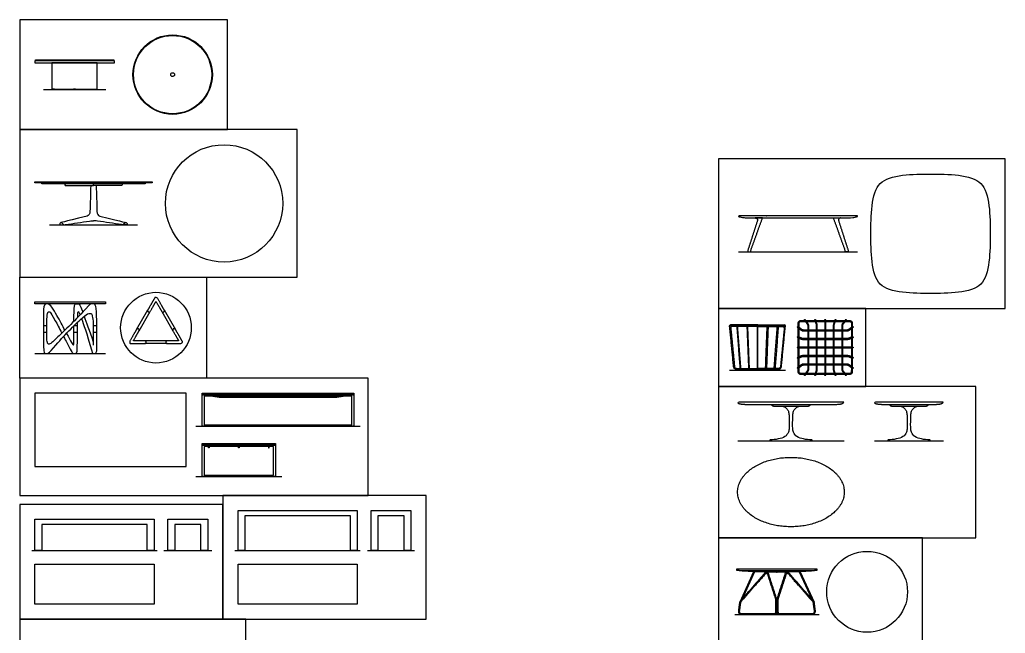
# Model space of a CAD drawing. Header units: millimetres. Extents: x 0.1 to 26.4, y -0.3 to 15.
# Drawn here: x 16.35 to 26.27, y 8.1 to 14.28 of the extents above; entities that cross this region are included whole.
import ezdxf

# ---------------------------------------------------------------- set-up
doc = ezdxf.new("R2010")
doc.units = ezdxf.units.MM
for name, color, linetype, true_color in [('2D$AG-DETAILS-DIAGRAM', 7, 'Continuous', 0xccff66), ('2D$AG-DIAGRAM', 7, 'Continuous', 0xfecc66), ('2D$AG-FURNITURE', 7, 'Continuous', 0x66ccff), ('2D$X-VPRT', 6, 'Continuous', 0xff00ff), ('AG-DETAILS', 7, 'Continuous', 0x66ffff), ('AG-DIAGRAM', 7, 'Continuous', 0xfecc66), ('AG-FURNITURE', 7, 'Continuous', 0x66ccff), ('X-VPRT', 6, 'Continuous', 0xff00ff)]:
    doc.layers.add(name, color=color, linetype=linetype, true_color=true_color)

msp = doc.modelspace()

# ---------------------------------------------------------------- linework, layer by layer
at = {"layer": '2D$AG-DETAILS-DIAGRAM'}
for points, weights, knots in [([(24.2609, 11.242), (24.2713, 11.2276), (24.2817, 11.2133), (24.2864, 11.2068), (24.2864, 11.1987), (24.2864, 11.178), (24.2864, 11.1548)], [1, 1, 1, 0.951337978897, 1, 1, 1], [-1.8144852, -1.8144852, -1.8144852, -1.5107622, -1.5107622, -1.4798324, -1.4798324, -1.3878994, -1.3878994, -1.3878994]), ([(24.2958, 11.1548), (24.2958, 11.178), (24.2958, 11.1987), (24.2958, 11.2098), (24.2893, 11.2188), (24.2809, 11.2304), (24.2726, 11.242)], [1, 1, 1, 0.951337978897, 1, 1, 1], [3.1285494, 3.1285494, 3.1285494, 3.2204823, 3.2204823, 3.2514122, 3.2514122, 3.4965778, 3.4965778, 3.4965778]), ([(24.3595, 11.242), (24.365, 11.2268), (24.3706, 11.2116), (24.3721, 11.2075), (24.3721, 11.2031), (24.3721, 11.1804), (24.3721, 11.1548)], [1, 1, 1, 0.984633625063, 1, 1, 1], [-1.7595594, -1.7595594, -1.7595594, -1.4547887, -1.4547887, -1.4383686, -1.4383686, -1.3429569, -1.3429569, -1.3429569]), ([(24.3815, 11.1548), (24.3815, 11.1804), (24.3815, 11.2031), (24.3815, 11.2091), (24.3794, 11.2149), (24.3745, 11.2284), (24.3695, 11.242)], [1, 1, 1, 0.984633625064, 1, 1, 1], [3.0428185, 3.0428185, 3.0428185, 3.1382302, 3.1382302, 3.1546503, 3.1546503, 3.4268815, 3.4268815, 3.4268815]), ([(24.5547, 11.242), (24.5497, 11.2284), (24.5448, 11.2149), (24.5427, 11.2091), (24.5427, 11.2031), (24.5427, 11.1804), (24.5427, 11.1548)], [1, 1, 1, 0.984633625063, 1, 1, 1], [-1.7270199, -1.7270199, -1.7270199, -1.4547887, -1.4547887, -1.4383686, -1.4383686, -1.3429569, -1.3429569, -1.3429569]), ([(24.5521, 11.1548), (24.5521, 11.1804), (24.5521, 11.2031), (24.5521, 11.2075), (24.5536, 11.2116), (24.5592, 11.2268), (24.5647, 11.242)], [1, 1, 1, 0.984633625063, 1, 1, 1], [3.0428185, 3.0428185, 3.0428185, 3.1382302, 3.1382302, 3.1546503, 3.1546503, 3.459421, 3.459421, 3.459421]), ([(24.6516, 11.242), (24.6433, 11.2304), (24.6349, 11.2188), (24.6284, 11.2098), (24.6284, 11.1987), (24.6284, 11.178), (24.6284, 11.1548)], [1, 1, 1, 0.951337978897, 1, 1, 1], [-1.7559279, -1.7559279, -1.7559279, -1.5107622, -1.5107622, -1.4798324, -1.4798324, -1.3878994, -1.3878994, -1.3878994]), ([(24.6378, 11.1548), (24.6378, 11.178), (24.6378, 11.1987), (24.6378, 11.2068), (24.6425, 11.2133), (24.6529, 11.2276), (24.6633, 11.242)], [1, 1, 1, 0.951337978897, 1, 1, 1], [3.1285494, 3.1285494, 3.1285494, 3.2204823, 3.2204823, 3.2514122, 3.2514122, 3.5551351, 3.5551351, 3.5551351]), ([(24.725, 11.1803), (24.7106, 11.1699), (24.6963, 11.1595), (24.6898, 11.1548), (24.6817, 11.1548), (24.594, 11.1548), (24.4621, 11.1548), (24.3302, 11.1548), (24.2425, 11.1548), (24.2344, 11.1548), (24.2279, 11.1595), (24.2136, 11.1699), (24.1992, 11.1803)], [1, 1, 1, 0.951337978897, 1, 1, 1, 1, 1, 0.951337978897, 1, 1, 1], [2.107724, 2.107724, 2.107724, 2.411447, 2.411447, 2.442377, 2.442377, 2.83143, 2.83143, 3.220482, 3.220482, 3.251412, 3.251412, 3.555135, 3.555135, 3.555135]), ([(24.1992, 11.1686), (24.2108, 11.1603), (24.2224, 11.1519), (24.2314, 11.1454), (24.2425, 11.1454), (24.3302, 11.1454), (24.4621, 11.1454), (24.594, 11.1454), (24.6817, 11.1454), (24.6928, 11.1454), (24.7018, 11.1519), (24.7134, 11.1603), (24.725, 11.1686)], [1, 1, 1, 0.951337978897, 1, 1, 1, 1, 1, 0.951337978897, 1, 1, 1], [-1.755928, -1.755928, -1.755928, -1.510762, -1.510762, -1.479832, -1.479832, -1.09078, -1.09078, -0.701727, -0.701727, -0.670797, -0.670797, -0.425632, -0.425632, -0.425632]), ([(24.725, 11.0817), (24.7098, 11.0762), (24.6946, 11.0706), (24.6905, 11.0691), (24.6861, 11.0691), (24.5963, 11.0691), (24.4621, 11.0691), (24.3279, 11.0691), (24.2381, 11.0691), (24.2337, 11.0691), (24.2296, 11.0706), (24.2144, 11.0762), (24.1992, 11.0817)], [1, 1, 1, 0.984633625063, 1, 1, 1, 1, 1, 0.984633625063, 1, 1, 1], [2.062861, 2.062861, 2.062861, 2.367631, 2.367631, 2.384052, 2.384052, 2.761141, 2.761141, 3.13823, 3.13823, 3.15465, 3.15465, 3.459421, 3.459421, 3.459421]), ([(24.1992, 11.0717), (24.2128, 11.0667), (24.2263, 11.0618), (24.232, 11.0597), (24.2381, 11.0597), (24.3279, 11.0597), (24.4621, 11.0597), (24.5963, 11.0597), (24.6861, 11.0597), (24.6921, 11.0597), (24.6979, 11.0618), (24.7114, 11.0667), (24.725, 11.0717)], [1, 1, 1, 0.984633625063, 1, 1, 1, 1, 1, 0.984633625063, 1, 1, 1], [-1.72702, -1.72702, -1.72702, -1.454789, -1.454789, -1.438369, -1.438369, -1.061279, -1.061279, -0.68419, -0.68419, -0.66777, -0.66777, -0.395539, -0.395539, -0.395539]), ([(24.725, 10.8865), (24.7114, 10.8915), (24.6979, 10.8964), (24.6921, 10.8985), (24.6861, 10.8985), (24.5963, 10.8985), (24.4621, 10.8985), (24.3279, 10.8985), (24.2381, 10.8985), (24.232, 10.8985), (24.2263, 10.8964), (24.2128, 10.8915), (24.1992, 10.8865)], [1, 1, 1, 0.984633625064, 1, 1, 1, 1, 1, 0.984633625064, 1, 1, 1], [2.0954, 2.0954, 2.0954, 2.367631, 2.367631, 2.384052, 2.384052, 2.761141, 2.761141, 3.13823, 3.13823, 3.15465, 3.15465, 3.426881, 3.426881, 3.426881]), ([(24.1992, 10.8765), (24.2144, 10.882), (24.2296, 10.8876), (24.2337, 10.8891), (24.2381, 10.8891), (24.3279, 10.8891), (24.4621, 10.8891), (24.5963, 10.8891), (24.6861, 10.8891), (24.6905, 10.8891), (24.6946, 10.8876), (24.7098, 10.882), (24.725, 10.8765)], [1, 1, 1, 0.984633625063, 1, 1, 1, 1, 1, 0.984633625063, 1, 1, 1], [-1.759559, -1.759559, -1.759559, -1.454789, -1.454789, -1.438369, -1.438369, -1.061279, -1.061279, -0.68419, -0.68419, -0.66777, -0.66777, -0.362999, -0.362999, -0.362999]), ([(24.725, 10.7896), (24.7134, 10.7979), (24.7018, 10.8063), (24.6928, 10.8128), (24.6817, 10.8128), (24.594, 10.8128), (24.4621, 10.8128), (24.3302, 10.8128), (24.2425, 10.8128), (24.2314, 10.8128), (24.2224, 10.8063), (24.2108, 10.7979), (24.1992, 10.7896)], [1, 1, 1, 0.951337978897, 1, 1, 1, 1, 1, 0.951337978897, 1, 1, 1], [2.166282, 2.166282, 2.166282, 2.411447, 2.411447, 2.442377, 2.442377, 2.83143, 2.83143, 3.220482, 3.220482, 3.251412, 3.251412, 3.496578, 3.496578, 3.496578]), ([(24.1992, 10.7779), (24.2136, 10.7883), (24.2279, 10.7987), (24.2344, 10.8034), (24.2425, 10.8034), (24.3302, 10.8034), (24.4621, 10.8034), (24.594, 10.8034), (24.6817, 10.8034), (24.6898, 10.8034), (24.6963, 10.7987), (24.7106, 10.7883), (24.725, 10.7779)], [1, 1, 1, 0.951337978897, 1, 1, 1, 1, 1, 0.951337978897, 1, 1, 1], [-1.814485, -1.814485, -1.814485, -1.510762, -1.510762, -1.479832, -1.479832, -1.09078, -1.09078, -0.701727, -0.701727, -0.670797, -0.670797, -0.367074, -0.367074, -0.367074]), ([(24.2864, 10.8034), (24.2864, 10.7802), (24.2864, 10.7595), (24.2864, 10.7514), (24.2817, 10.7449), (24.2713, 10.7306), (24.2609, 10.7162)], [1, 1, 1, 0.951337978897, 1, 1, 1], [-0.7936602, -0.7936602, -0.7936602, -0.7017273, -0.7017273, -0.6707974, -0.6707974, -0.3670745, -0.3670745, -0.3670745]), ([(24.2726, 10.7162), (24.2809, 10.7278), (24.2893, 10.7394), (24.2958, 10.7484), (24.2958, 10.7595), (24.2958, 10.7802), (24.2958, 10.8034)], [1, 1, 1, 0.951337978897, 1, 1, 1], [2.1662817, 2.1662817, 2.1662817, 2.4114474, 2.4114474, 2.4423772, 2.4423772, 2.5343102, 2.5343102, 2.5343102]), ([(24.3721, 10.8034), (24.3721, 10.7778), (24.3721, 10.7551), (24.3721, 10.7507), (24.3706, 10.7466), (24.365, 10.7314), (24.3595, 10.7162)], [1, 1, 1, 0.984633625063, 1, 1, 1], [-0.7796016, -0.7796016, -0.7796016, -0.6841899, -0.6841899, -0.6677699, -0.6677699, -0.3629991, -0.3629991, -0.3629991]), ([(24.3695, 10.7162), (24.3745, 10.7298), (24.3794, 10.7433), (24.3815, 10.749), (24.3815, 10.7551), (24.3815, 10.7778), (24.3815, 10.8034)], [1, 1, 1, 0.984633625064, 1, 1, 1], [2.0954002, 2.0954002, 2.0954002, 2.3676314, 2.3676314, 2.3840515, 2.3840515, 2.4794632, 2.4794632, 2.4794632]), ([(24.5427, 10.8034), (24.5427, 10.7778), (24.5427, 10.7551), (24.5427, 10.749), (24.5448, 10.7433), (24.5497, 10.7298), (24.5547, 10.7162)], [1, 1, 1, 0.984633625063, 1, 1, 1], [-0.7796016, -0.7796016, -0.7796016, -0.6841899, -0.6841899, -0.6677699, -0.6677699, -0.3955387, -0.3955387, -0.3955387]), ([(24.5647, 10.7162), (24.5592, 10.7314), (24.5536, 10.7466), (24.5521, 10.7507), (24.5521, 10.7551), (24.5521, 10.7778), (24.5521, 10.8034)], [1, 1, 1, 0.984633625063, 1, 1, 1], [2.0628607, 2.0628607, 2.0628607, 2.3676314, 2.3676314, 2.3840515, 2.3840515, 2.4794632, 2.4794632, 2.4794632]), ([(24.6284, 10.8034), (24.6284, 10.7802), (24.6284, 10.7595), (24.6284, 10.7484), (24.6349, 10.7394), (24.6433, 10.7278), (24.6516, 10.7162)], [1, 1, 1, 0.951337978897, 1, 1, 1], [-0.7936602, -0.7936602, -0.7936602, -0.7017273, -0.7017273, -0.6707974, -0.6707974, -0.4256318, -0.4256318, -0.4256318]), ([(24.6633, 10.7162), (24.6529, 10.7306), (24.6425, 10.7449), (24.6378, 10.7514), (24.6378, 10.7595), (24.6378, 10.7802), (24.6378, 10.8034)], [1, 1, 1, 0.951337978897, 1, 1, 1], [2.1077244, 2.1077244, 2.1077244, 2.4114474, 2.4114474, 2.4423772, 2.4423772, 2.5343102, 2.5343102, 2.5343102])]:
    msp.add_rational_spline(points, weights, degree=2, knots=knots, dxfattribs=at)
for points in [[(24.4574, 11.242), (24.4574, 11.2011), (24.4574, 11.1548)], [(24.4668, 11.1548), (24.4668, 11.2011), (24.4668, 11.242)], [(24.2864, 11.1454), (24.2864, 11.11), (24.2864, 11.0691)], [(24.2958, 11.0691), (24.2958, 11.11), (24.2958, 11.1454)], [(24.3721, 11.1454), (24.3721, 11.1099), (24.3721, 11.0691)], [(24.3815, 11.0691), (24.3815, 11.1099), (24.3815, 11.1454)], [(24.4574, 11.1454), (24.4574, 11.1089), (24.4574, 11.0691)], [(24.4668, 11.0691), (24.4668, 11.1089), (24.4668, 11.1454)], [(24.5427, 11.1454), (24.5427, 11.1099), (24.5427, 11.0691)], [(24.5521, 11.0691), (24.5521, 11.1099), (24.5521, 11.1454)], [(24.6284, 11.1454), (24.6284, 11.11), (24.6284, 11.0691)], [(24.6378, 11.0691), (24.6378, 11.11), (24.6378, 11.1454)], [(24.2864, 11.0597), (24.2864, 11.0238), (24.2864, 10.9838)], [(24.2958, 10.9838), (24.2958, 11.0238), (24.2958, 11.0597)], [(24.3721, 11.0597), (24.3721, 11.0237), (24.3721, 10.9838)], [(24.3815, 10.9838), (24.3815, 11.0237), (24.3815, 11.0597)], [(24.4574, 11.0597), (24.4574, 11.0231), (24.4574, 10.9838)], [(24.4668, 10.9838), (24.4668, 11.0231), (24.4668, 11.0597)], [(24.5427, 11.0597), (24.5427, 11.0237), (24.5427, 10.9838)], [(24.5521, 10.9838), (24.5521, 11.0237), (24.5521, 11.0597)], [(24.6284, 11.0597), (24.6284, 11.0238), (24.6284, 10.9838)], [(24.6378, 10.9838), (24.6378, 11.0238), (24.6378, 11.0597)], [(24.2864, 10.9744), (24.2864, 10.9344), (24.2864, 10.8985)], [(24.2958, 10.8985), (24.2958, 10.9344), (24.2958, 10.9744)], [(24.3721, 10.9744), (24.3721, 10.9345), (24.3721, 10.8985)], [(24.3815, 10.8985), (24.3815, 10.9345), (24.3815, 10.9744)], [(24.4574, 10.9744), (24.4574, 10.9351), (24.4574, 10.8985)], [(24.4668, 10.8985), (24.4668, 10.9351), (24.4668, 10.9744)], [(24.5427, 10.9744), (24.5427, 10.9345), (24.5427, 10.8985)], [(24.5521, 10.8985), (24.5521, 10.9345), (24.5521, 10.9744)], [(24.6284, 10.9744), (24.6284, 10.9344), (24.6284, 10.8985)], [(24.6378, 10.8985), (24.6378, 10.9344), (24.6378, 10.9744)], [(24.2864, 10.8891), (24.2864, 10.8482), (24.2864, 10.8128)], [(24.2958, 10.8128), (24.2958, 10.8482), (24.2958, 10.8891)], [(24.3721, 10.8891), (24.3721, 10.8483), (24.3721, 10.8128)], [(24.3815, 10.8128), (24.3815, 10.8483), (24.3815, 10.8891)], [(24.4574, 10.8891), (24.4574, 10.8493), (24.4574, 10.8128)], [(24.4668, 10.8128), (24.4668, 10.8493), (24.4668, 10.8891)], [(24.5427, 10.8891), (24.5427, 10.8483), (24.5427, 10.8128)], [(24.5521, 10.8128), (24.5521, 10.8483), (24.5521, 10.8891)], [(24.6284, 10.8891), (24.6284, 10.8482), (24.6284, 10.8128)], [(24.6378, 10.8128), (24.6378, 10.8482), (24.6378, 10.8891)], [(24.4574, 10.8034), (24.4574, 10.7571), (24.4574, 10.7162)], [(24.4668, 10.7162), (24.4668, 10.7571), (24.4668, 10.8034)]]:
    msp.add_open_spline(points, degree=2, dxfattribs=at)
for points, knots in [([(24.725, 10.9838), (24.6138, 10.9838), (24.4621, 10.9838), (24.3104, 10.9838), (24.1992, 10.9838)], [4.012336, 4.012336, 4.012336, 4.718889, 4.718889, 5.425442, 5.425442, 5.425442]), ([(24.1992, 10.9744), (24.3104, 10.9744), (24.4621, 10.9744), (24.6138, 10.9744), (24.725, 10.9744)], [-3.84062, -3.84062, -3.84062, -3.134067, -3.134067, -2.427514, -2.427514, -2.427514])]:
    msp.add_open_spline(points, degree=2, knots=knots, dxfattribs=at)
at = {"layer": '2D$AG-DIAGRAM'}
for points in [[(16.5936, 13.5751), (17.2209, 13.5751)], [(16.6551, 12.2138), (17.5394, 12.2138)], [(23.5877, 11.9419), (24.7879, 11.9419)], [(23.4984, 10.7505), (24.0622, 10.7505)], [(18.1281, 10.1878), (19.7802, 10.1878)], [(18.1281, 9.6822), (18.9928, 9.6822)], [(16.4765, 8.9379), (17.7381, 8.9379)], [(17.8051, 8.9379), (18.2888, 8.9379)], [(18.521, 8.9379), (19.7827, 8.9379)], [(19.8548, 8.9379), (20.3282, 8.9379)], [(23.5506, 8.2927), (24.4003, 8.2927)]]:
    msp.add_lwpolyline(points, dxfattribs=at)
at = {"layer": '2D$AG-FURNITURE'}
for points in [[(16.9073, 13.844), (17.3073, 13.844), (17.3073, 13.8628), (16.9073, 13.8628), (16.5072, 13.8628), (16.5072, 13.844)], [(16.9073, 13.8628), (16.5123, 13.8628), (16.5123, 13.8723), (16.9073, 13.8723), (17.3022, 13.8723), (17.3022, 13.8628)], [(16.9073, 13.844), (16.6787, 13.844), (16.6787, 13.5783), (16.9073, 13.5783), (17.1359, 13.5783), (17.1359, 13.844)], [(16.6845, 13.5783), (16.6845, 13.5751), (16.7036, 13.5751), (16.7036, 13.5783)], [(16.8977, 13.5783), (16.8977, 13.5751), (16.9168, 13.5751), (16.9168, 13.5783)], [(17.13, 13.5783), (17.13, 13.5751), (17.111, 13.5751), (17.111, 13.5783)], [(16.5072, 12.6438), (17.6872, 12.6438), (17.6872, 12.6343), (16.5072, 12.6343)], [(16.5783, 12.6343), (17.6162, 12.6343), (17.6162, 12.6248), (16.5783, 12.6248)], [(16.5072, 9.7814), (18.0312, 9.7814), (18.0312, 10.518), (16.5072, 10.518)], [(18.1921, 10.518), (19.7161, 10.518), (19.7161, 10.5022), (18.1921, 10.5022)], [(18.1921, 10.5022), (19.7161, 10.5022), (19.7161, 10.1878), (18.1921, 10.1878)], [(18.2112, 10.2005), (19.6971, 10.2005), (19.6971, 10.4895), (18.2112, 10.4895)], [(18.1921, 10.0124), (18.9287, 10.0124), (18.9287, 9.9965), (18.1921, 9.9965)], [(18.1921, 9.9965), (18.9287, 9.9965), (18.9287, 9.6822), (18.1921, 9.6822)], [(18.2112, 9.6949), (18.9097, 9.6949), (18.9097, 9.9838), (18.2112, 9.9838)], [(19.6829, 8.938), (19.6829, 9.284), (18.6217, 9.284), (18.6217, 8.9379), (18.5527, 8.9379), (18.5527, 9.3379), (19.7519, 9.338), (19.7519, 8.938)], [(20.2225, 8.938), (20.2225, 9.284), (19.9605, 9.284), (19.9605, 8.938), (19.8915, 8.938), (19.8915, 9.338), (20.2915, 9.338), (20.2915, 8.938)], [(17.6384, 8.938), (17.6384, 9.199), (16.5772, 9.1989), (16.5772, 8.9379), (16.5082, 8.9379), (16.5082, 9.2529), (17.7074, 9.2529), (17.7074, 8.938)], [(18.178, 8.938), (18.178, 9.199), (17.9159, 9.199), (17.9159, 8.938), (17.8469, 8.938), (17.8469, 9.2529), (18.247, 9.2529), (18.247, 8.938)], [(16.5072, 8.7984), (17.7074, 8.7984), (17.7074, 8.3983), (16.5072, 8.3983)], [(18.5518, 8.7984), (19.7519, 8.7984), (19.7519, 8.3983), (18.5518, 8.3983)]]:
    msp.add_lwpolyline(points, close=True, dxfattribs=at)
for points in [[(17.0972, 12.6083), (17.0972, 12.6248)], [(23.57, 11.2059), (23.5081, 11.2059)], [(23.6728, 11.2059), (23.5795, 11.2059)], [(23.7755, 11.2059), (23.6823, 11.2059)], [(23.7851, 11.2059), (23.8783, 11.2059)], [(23.8878, 11.2059), (23.9811, 11.2059)], [(23.9906, 11.2059), (24.0525, 11.2059)], [(19.6329, 10.4895), (19.547, 10.4768), (18.9541, 10.4768), (18.3613, 10.4768), (18.2753, 10.4895)], [(23.7407, 8.7237), (23.6011, 8.4186)], [(23.751, 8.7234), (23.6249, 8.4479)], [(24.1999, 8.7234), (24.326, 8.4479)], [(24.2102, 8.7237), (24.3498, 8.4186)]]:
    msp.add_lwpolyline(points, dxfattribs=at)
for centre, radius in [((17.8939, 13.7237), 0.4001), ((17.8939, 13.7237), 0.3937), ((17.8939, 13.7237), 0.0191), ((18.4116, 12.4288), 0.59), ((24.2564, 11.2563), 0.00478), ((24.3593, 11.2563), 0.00478), ((24.4621, 11.2563), 0.00478), ((24.5649, 11.2563), 0.00478), ((24.6678, 11.2563), 0.00478), ((24.1849, 11.1848), 0.00478), ((24.7393, 11.1848), 0.00478), ((24.1849, 11.0819), 0.00478), ((24.7393, 11.0819), 0.00478), ((24.1849, 10.9791), 0.00478), ((24.7393, 10.9791), 0.00478), ((24.1849, 10.8763), 0.00478), ((24.7393, 10.8763), 0.00478), ((24.1849, 10.7734), 0.00478), ((24.7393, 10.7734), 0.00478), ((24.2564, 10.7019), 0.00478), ((24.3593, 10.7019), 0.00478), ((24.4621, 10.7019), 0.00478), ((24.5649, 10.7019), 0.00478), ((24.6678, 10.7019), 0.00478), ((24.8834, 8.5213), 0.4064)]:
    msp.add_circle(centre, radius, dxfattribs=at)
for points, degree, knots in [([(26.0281, 12.6293), (25.9344, 12.7229), (25.692, 12.7229), (25.5216, 12.7229), (25.3512, 12.7229), (25.1088, 12.7229), (25.0151, 12.6293), (24.9215, 12.5357), (24.9215, 12.2932), (24.9215, 12.1229), (24.9215, 11.9525), (24.9215, 11.71), (25.0151, 11.6164), (25.1088, 11.5228), (25.3512, 11.5228), (25.5216, 11.5228), (25.692, 11.5228), (25.9344, 11.5228), (26.0281, 11.6164), (26.1217, 11.71), (26.1217, 11.9525), (26.1217, 12.1229), (26.1217, 12.2932), (26.1217, 12.5357), (26.0281, 12.6293)], 3, [-5.442273, -5.442273, -5.442273, -5.442273, -3.628182, -3.628182, -3.628182, -1.814091, -1.814091, -1.814091, 0, 0, 0, 1.814091, 1.814091, 1.814091, 3.628182, 3.628182, 3.628182, 5.442273, 5.442273, 5.442273, 7.256364, 7.256364, 7.256364, 9.070455, 9.070455, 9.070455, 9.070455]), ([(17.0697, 12.6083), (17.0672, 12.5209), (17.0646, 12.4334), (17.062, 12.346), (17.0608, 12.3204), (17.0514, 12.3054), (17.0336, 12.301), (16.7745, 12.2371), (16.7646, 12.2346), (16.7582, 12.2277), (16.7603, 12.2138), (16.7718, 12.2138), (16.7844, 12.2138), (16.8034, 12.2138), (16.8079, 12.2138), (16.8119, 12.2141), (16.8152, 12.2146), (16.8955, 12.2266), (16.9759, 12.2386), (17.0562, 12.2505), (17.0746, 12.2533), (17.0882, 12.2546), (17.0972, 12.2546)], 3, [0, 0, 0, 0, 0.860954, 0.860954, 0.860954, 1.077056, 1.077056, 1.077056, 1.319424, 1.571685, 1.823946, 2.076208, 2.303165, 2.303165, 2.303165, 2.341941, 2.341941, 2.341941, 3.141564, 3.141564, 3.141564, 3.226563, 3.226563, 3.226563, 3.226563]), ([(16.8068, 12.6248), (16.8093, 12.6083), (16.8189, 12.6083), (16.9581, 12.6083), (17.0972, 12.6083)], 2, [0, 0, 0, 0.0863275, 0.0863275, 0.9994419, 0.9994419, 0.9994419]), ([(17.3877, 12.6248), (17.3852, 12.6083), (17.3755, 12.6083), (17.2364, 12.6083), (17.0972, 12.6083)], 2, [0, 0, 0, 0.0863275, 0.0863275, 0.9994419, 0.9994419, 0.9994419]), ([(17.1247, 12.6083), (17.1273, 12.5209), (17.1298, 12.4334), (17.1324, 12.346), (17.1336, 12.3204), (17.1431, 12.3054), (17.1608, 12.301), (17.4199, 12.2371), (17.4298, 12.2346), (17.4362, 12.2277), (17.4341, 12.2138), (17.4227, 12.2138), (17.41, 12.2138), (17.391, 12.2138), (17.3865, 12.2138), (17.3826, 12.2141), (17.3793, 12.2146), (17.2989, 12.2266), (17.2186, 12.2386), (17.1382, 12.2505), (17.1198, 12.2533), (17.1062, 12.2546), (17.0972, 12.2546)], 3, [0, 0, 0, 0, 0.860954, 0.860954, 0.860954, 1.077056, 1.077056, 1.077056, 1.319424, 1.571685, 1.823946, 2.076208, 2.303165, 2.303165, 2.303165, 2.341941, 2.341941, 2.341941, 3.141564, 3.141564, 3.141564, 3.226563, 3.226563, 3.226563, 3.226563]), ([(18.2556, 9.9838), (18.2556, 9.9774), (18.2556, 9.9711), (18.2588, 9.9711), (18.262, 9.9711), (18.262, 9.9774), (18.262, 9.9838), (18.2588, 9.9838), (18.2556, 9.9838)], 2, [0, 0, 0, 0.0416667, 0.0416667, 0.0520833, 0.0520833, 0.09375, 0.09375, 0.1041667, 0.1041667, 0.1041667]), ([(18.5573, 9.9838), (18.5573, 9.9774), (18.5573, 9.9711), (18.5604, 9.9711), (18.5636, 9.9711), (18.5636, 9.9774), (18.5636, 9.9838), (18.5604, 9.9838), (18.5573, 9.9838)], 2, [0, 0, 0, 0.0416667, 0.0416667, 0.0520833, 0.0520833, 0.09375, 0.09375, 0.1041667, 0.1041667, 0.1041667]), ([(18.8652, 9.9838), (18.8652, 9.9774), (18.8652, 9.9711), (18.8621, 9.9711), (18.8589, 9.9711), (18.8589, 9.9774), (18.8589, 9.9838), (18.8621, 9.9838), (18.8652, 9.9838)], 2, [0, 0, 0, 0.0416667, 0.0416667, 0.0520833, 0.0520833, 0.09375, 0.09375, 0.1041667, 0.1041667, 0.1041667]), ([(24.3766, 8.7373), (24.2752, 8.7201), (23.9765, 8.7201), (23.976, 8.7201), (23.9755, 8.7201), (23.9749, 8.7201), (23.9744, 8.7201), (23.6757, 8.7201), (23.5743, 8.7373)], 2, [-0.754497, -0.754497, -0.754497, 0, 0, 0.001346, 0.001346, 0.002691, 0.002691, 0.757188, 0.757188, 0.757188]), ([(23.9697, 8.3022), (23.9755, 8.3122), (23.9755, 8.3326), (23.9755, 8.3824), (23.9755, 8.4322), (23.9755, 8.4438), (23.9726, 8.4527), (23.9289, 8.5866), (23.8852, 8.7205)], 2, [0.084108, 0.084108, 0.084108, 0.172063, 0.172063, 0.499036, 0.499036, 0.567623, 0.567623, 1.491872, 1.491872, 1.491872]), ([(23.9812, 8.3022), (23.9755, 8.3122), (23.9755, 8.3326), (23.9755, 8.3824), (23.9755, 8.4322), (23.9755, 8.4438), (23.9783, 8.4527), (24.022, 8.5866), (24.0657, 8.7205)], 2, [0.084108, 0.084108, 0.084108, 0.172063, 0.172063, 0.499036, 0.499036, 0.567623, 0.567623, 1.491872, 1.491872, 1.491872])]:
    msp.add_open_spline(points, degree=degree, knots=knots, dxfattribs=at)
for points, weights, degree, knots in [([(24.7847, 12.3038), (24.7879, 12.3038), (24.7879, 12.3007), (24.7879, 12.2983), (24.7857, 12.2976), (24.7778, 12.2948), (24.7703, 12.2921), (24.7496, 12.2848), (24.7276, 12.2848), (24.4577, 12.2848), (24.1878, 12.2848), (23.9179, 12.2848), (23.6481, 12.2848), (23.6261, 12.2848), (23.6053, 12.2921), (23.5978, 12.2948), (23.5899, 12.2976), (23.5877, 12.2983), (23.5877, 12.3007), (23.5877, 12.3038), (23.5909, 12.3038), (23.8894, 12.3038), (24.1878, 12.3038), (24.4863, 12.3038), (24.7847, 12.3038)], [1, 0.707106781187, 1, 0.808228529229, 1, 1, 1, 0.985592539554, 1, 1, 1, 1, 1, 0.985592539554, 1, 1, 1, 0.808228529229, 1, 0.707106781187, 1, 1, 1, 1, 1], 2, [-2.117785, -2.117785, -2.117785, -2.101423, -2.101423, -2.088305, -2.088305, -1.6681, -1.6681, -1.524578, -1.524578, -1.044152, -1.044152, -0.563726, -0.563726, -0.420205, -0.420205, 0, 0, 0.013118, 0.013118, 0.02948, 0.02948, 1.987814, 1.987814, 3.946147, 3.946147, 3.946147]), ([(23.8313, 12.2848), (23.7916, 12.1745), (23.752, 12.0642), (23.7123, 11.9538), (23.7122, 11.9535), (23.7121, 11.9531), (23.7121, 11.9527), (23.7121, 11.9502), (23.7121, 11.9477), (23.7121, 11.9452), (23.7121, 11.9433), (23.7107, 11.9419), (23.7087, 11.9419), (23.701, 11.9419), (23.6932, 11.9419), (23.6855, 11.9419), (23.6835, 11.9419), (23.6821, 11.9433), (23.6821, 11.9452), (23.6821, 11.9478), (23.6821, 11.9503), (23.6821, 11.9528), (23.6821, 11.9531), (23.6822, 11.9535), (23.6823, 11.9538), (23.7143, 12.0531), (23.7463, 12.1524), (23.7783, 12.2517), (23.7845, 12.2711), (23.7742, 12.2793), (23.7614, 12.2804), (23.7595, 12.2805), (23.7583, 12.2819), (23.7583, 12.2837), (23.7583, 12.2841), (23.7583, 12.2844), (23.7583, 12.2848), (23.7826, 12.2848), (23.807, 12.2848), (23.8313, 12.2848)], [1, 1, 1, 1, 0.990096161438, 0.990096161438, 1, 1, 1, 1, 0.804737854123, 0.804737854123, 1, 1, 1, 1, 0.804737854126, 0.804737854126, 1, 1, 1, 1, 0.991914642321, 0.991914642321, 1, 1, 1, 1, 1, 1, 1, 0.824295930591, 0.824295930591, 1, 1, 1, 1, 1, 1, 1], 3, [0, 0, 0, 0, 1.153811, 1.153811, 1.153811, 1.157621, 1.157621, 1.157621, 1.18209, 1.18209, 1.18209, 1.19943, 1.19943, 1.19943, 1.27577, 1.27577, 1.27577, 1.293109, 1.293109, 1.293109, 1.317767, 1.317767, 1.317767, 1.321209, 1.321209, 1.321209, 2.348212, 2.348212, 2.348212, 2.485787, 2.485787, 2.485787, 2.50219, 2.50219, 2.50219, 2.507527, 2.507527, 2.507527, 2.74702, 2.74702, 2.74702, 2.74702]), ([(24.5443, 12.2848), (24.584, 12.1745), (24.6237, 12.0642), (24.6633, 11.9538), (24.6635, 11.9535), (24.6635, 11.9531), (24.6635, 11.9527), (24.6635, 11.9502), (24.6635, 11.9477), (24.6635, 11.9452), (24.6635, 11.9433), (24.6649, 11.9419), (24.6669, 11.9419), (24.6746, 11.9419), (24.6824, 11.9419), (24.6902, 11.9419), (24.6921, 11.9419), (24.6935, 11.9433), (24.6935, 11.9452), (24.6935, 11.9478), (24.6935, 11.9503), (24.6935, 11.9528), (24.6935, 11.9531), (24.6935, 11.9535), (24.6934, 11.9538), (24.6613, 12.0531), (24.6293, 12.1524), (24.5973, 12.2517), (24.5911, 12.2711), (24.6015, 12.2793), (24.6142, 12.2804), (24.6161, 12.2805), (24.6173, 12.2819), (24.6173, 12.2837), (24.6173, 12.2841), (24.6173, 12.2844), (24.6173, 12.2848), (24.593, 12.2848), (24.5687, 12.2848), (24.5443, 12.2848)], [1, 1, 1, 1, 0.990096161438, 0.990096161438, 1, 1, 1, 1, 0.804737854123, 0.804737854123, 1, 1, 1, 1, 0.804737854126, 0.804737854126, 1, 1, 1, 1, 0.991914642321, 0.991914642321, 1, 1, 1, 1, 1, 1, 1, 0.824295930591, 0.824295930591, 1, 1, 1, 1, 1, 1, 1], 3, [0, 0, 0, 0, 1.153811, 1.153811, 1.153811, 1.157621, 1.157621, 1.157621, 1.18209, 1.18209, 1.18209, 1.19943, 1.19943, 1.19943, 1.27577, 1.27577, 1.27577, 1.293109, 1.293109, 1.293109, 1.317767, 1.317767, 1.317767, 1.321209, 1.321209, 1.321209, 2.348212, 2.348212, 2.348212, 2.485787, 2.485787, 2.485787, 2.50219, 2.50219, 2.50219, 2.507527, 2.507527, 2.507527, 2.74702, 2.74702, 2.74702, 2.74702]), ([(23.6042, 10.7594), (23.5864, 10.7594), (23.5685, 10.7594), (23.5423, 10.7594), (23.5397, 10.7856), (23.519, 10.9966), (23.4984, 11.2077), (23.5032, 11.2077), (23.5079, 11.2077), (23.5286, 10.9971), (23.5492, 10.7865), (23.5509, 10.769), (23.5685, 10.769), (23.586, 10.769), (23.6035, 10.769)], [1, 1, 1, 0.742999049569, 1, 1, 1, 1, 1, 1, 1, 0.742999049569, 1, 1, 1], 2, [2.982972, 2.982972, 2.982972, 3.134986, 3.134986, 3.27518, 3.27518, 4.210627, 4.210627, 4.242027, 4.242027, 5.295058, 5.295058, 5.453222, 5.453222, 5.621209, 5.621209, 5.621209]), ([(23.6141, 10.7556), (23.6144, 10.7509), (23.6097, 10.7505), (23.6049, 10.7501), (23.6046, 10.7549), (23.5875, 10.9775), (23.5698, 11.2077), (23.5746, 11.2077), (23.5794, 11.2077), (23.5967, 10.9817), (23.6141, 10.7556)], [1, 0.707106781187, 1, 0.707106781187, 1, 1, 1, 1, 1, 1, 1], 2, [7.576286, 7.576286, 7.576286, 7.600829, 7.600829, 7.625373, 7.625373, 9.090027, 9.090027, 9.121369, 9.121369, 10.583602, 10.583602, 10.583602]), ([(23.6998, 10.7554), (23.7, 10.7507), (23.6952, 10.7505), (23.6905, 10.7503), (23.6903, 10.7551), (23.6816, 10.9795), (23.6727, 11.2077), (23.6775, 11.2077), (23.6822, 11.2077), (23.691, 10.9816), (23.6998, 10.7554)], [1, 0.707106781187, 1, 0.707106781187, 1, 1, 1, 1, 1, 1, 1], 2, [4.549087, 4.549087, 4.549087, 4.573631, 4.573631, 4.598175, 4.598175, 6.07219, 6.07219, 6.103464, 6.103464, 7.576286, 7.576286, 7.576286]), ([(23.7851, 10.7553), (23.7851, 10.7505), (23.7803, 10.7505), (23.7755, 10.7505), (23.7755, 10.7553), (23.7755, 10.9815), (23.7755, 11.2077), (23.7803, 11.2077), (23.7851, 11.2077), (23.7851, 10.9815), (23.7851, 10.7553)], [1, 0.707106781187, 1, 0.707106781187, 1, 1, 1, 1, 1, 1, 1], 2, [1.5, 1.5, 1.5, 1.524544, 1.524544, 1.549087, 1.549087, 3.033462, 3.033462, 3.064712, 3.064712, 4.549087, 4.549087, 4.549087]), ([(23.8608, 10.7554), (23.8606, 10.7507), (23.8654, 10.7505), (23.8702, 10.7503), (23.8703, 10.7551), (23.8791, 10.9795), (23.8879, 11.2077), (23.8831, 11.2077), (23.8784, 11.2077), (23.8696, 10.9816), (23.8608, 10.7554)], [1, 0.707106781187, 1, 0.707106781187, 1, 1, 1, 1, 1, 1, 1], 2, [4.549087, 4.549087, 4.549087, 4.573631, 4.573631, 4.598175, 4.598175, 6.07219, 6.07219, 6.103464, 6.103464, 7.576286, 7.576286, 7.576286]), ([(23.9466, 10.7556), (23.9462, 10.7509), (23.9509, 10.7505), (23.9557, 10.7501), (23.9561, 10.7549), (23.9731, 10.9775), (23.9908, 11.2077), (23.986, 11.2077), (23.9812, 11.2077), (23.9639, 10.9817), (23.9466, 10.7556)], [1, 0.707106781187, 1, 0.707106781187, 1, 1, 1, 1, 1, 1, 1], 2, [7.576286, 7.576286, 7.576286, 7.600829, 7.600829, 7.625373, 7.625373, 9.090027, 9.090027, 9.121369, 9.121369, 10.583602, 10.583602, 10.583602]), ([(23.9564, 10.7594), (23.9742, 10.7594), (23.9921, 10.7594), (24.0183, 10.7594), (24.0209, 10.7856), (24.0416, 10.9966), (24.0622, 11.2077), (24.0575, 11.2077), (24.0527, 11.2077), (24.032, 10.9971), (24.0114, 10.7865), (24.0097, 10.769), (23.9921, 10.769), (23.9746, 10.769), (23.9571, 10.769)], [1, 1, 1, 0.742999049569, 1, 1, 1, 1, 1, 1, 1, 0.742999049569, 1, 1, 1], 2, [2.982972, 2.982972, 2.982972, 3.134986, 3.134986, 3.27518, 3.27518, 4.210627, 4.210627, 4.242027, 4.242027, 5.295058, 5.295058, 5.453222, 5.453222, 5.621209, 5.621209, 5.621209]), ([(24.1897, 10.736), (24.1897, 10.7067), (24.219, 10.7067), (24.4621, 10.7067), (24.7051, 10.7067), (24.7345, 10.7067), (24.7345, 10.736), (24.7345, 10.9791), (24.7345, 11.2221), (24.7345, 11.2515), (24.7051, 11.2515), (24.4621, 11.2515), (24.219, 11.2515), (24.1897, 11.2515), (24.1897, 11.2221), (24.1897, 10.9791), (24.1897, 10.736)], [1, 0.707106781187, 1, 1, 1, 0.707106781187, 1, 1, 1, 0.707106781187, 1, 1, 1, 0.707106781186, 1, 1, 1], 2, [0, 0, 0, 0.167019, 0.167019, 1.761854, 1.761854, 1.928872, 1.928872, 3.523707, 3.523707, 3.690726, 3.690726, 5.285561, 5.285561, 5.45258, 5.45258, 7.047415, 7.047415, 7.047415]), ([(24.1992, 10.736), (24.1992, 10.7162), (24.219, 10.7162), (24.4621, 10.7162), (24.7051, 10.7162), (24.725, 10.7162), (24.725, 10.736), (24.725, 10.9791), (24.725, 11.2221), (24.725, 11.242), (24.7051, 11.242), (24.4621, 11.242), (24.219, 11.242), (24.1992, 11.242), (24.1992, 11.2221), (24.1992, 10.9791), (24.1992, 10.736)], [1, 0.707106781186, 1, 1, 1, 0.707106781188, 1, 1, 1, 0.707106781187, 1, 1, 1, 0.707106781186, 1, 1, 1], 2, [0, 0, 0, 0.165517, 0.165517, 1.74601, 1.74601, 1.911526, 1.911526, 3.492019, 3.492019, 3.657536, 3.657536, 5.238029, 5.238029, 5.403545, 5.403545, 6.984038, 6.984038, 6.984038]), ([(23.5711, 11.1906), (23.5416, 11.1906), (23.5139, 11.1906), (23.5092, 11.1906), (23.5092, 11.1953), (23.5092, 11.2001), (23.5139, 11.2001), (23.5412, 11.2001), (23.5704, 11.2001)], [1, 1, 1, 0.707106781187, 1, 0.707106781187, 1, 1, 1], 2, [1.7616513, 1.7616513, 1.7616513, 1.9964325, 1.9964325, 2.0209762, 2.0209762, 2.0455199, 2.0455199, 2.2774007, 2.2774007, 2.2774007]), ([(23.9895, 11.1906), (24.0191, 11.1906), (24.0467, 11.1906), (24.0514, 11.1906), (24.0514, 11.1953), (24.0514, 11.2001), (24.0467, 11.2001), (24.0194, 11.2001), (23.9902, 11.2001)], [1, 1, 1, 0.707106781187, 1, 0.707106781187, 1, 1, 1], 2, [1.7616513, 1.7616513, 1.7616513, 1.9964325, 1.9964325, 2.0209762, 2.0209762, 2.0455199, 2.0455199, 2.2774007, 2.2774007, 2.2774007]), ([(23.9755, 8.7499), (24.1755, 8.7499), (24.3755, 8.7499), (24.3819, 8.7499), (24.3819, 8.7436), (24.3819, 8.7372), (24.3755, 8.7372), (24.1755, 8.7372), (23.9755, 8.7372), (23.7754, 8.7372), (23.5754, 8.7372), (23.5691, 8.7372), (23.5691, 8.7436), (23.5691, 8.7499), (23.5754, 8.7499), (23.7754, 8.7499), (23.9755, 8.7499)], [1, 1, 1, 0.707106781187, 1, 0.707106781187, 1, 1, 1, 1, 1, 0.707106781187, 1, 0.707106781187, 1, 1, 1], 2, [-0.761892, -0.761892, -0.761892, -0.032725, -0.032725, 0, 0, 0.032725, 0.032725, 0.761892, 0.761892, 1.491058, 1.491058, 1.523783, 1.523783, 1.556508, 1.556508, 2.285675, 2.285675, 2.285675]), ([(23.863, 8.7208), (23.7346, 8.5736), (23.6063, 8.4265), (23.6002, 8.4195), (23.5992, 8.4125), (23.5934, 8.3707), (23.5876, 8.3288), (23.5856, 8.3145), (23.5951, 8.3036), (23.6046, 8.2927), (23.6191, 8.2927), (23.7973, 8.2927), (23.9755, 8.2927), (24.1536, 8.2927), (24.3318, 8.2927), (24.3463, 8.2927), (24.3558, 8.3036), (24.3653, 8.3145), (24.3633, 8.3288), (24.3575, 8.3707), (24.3517, 8.4125), (24.3507, 8.4195), (24.3446, 8.4265), (24.2163, 8.5736), (24.0879, 8.7208)], [1, 1, 1, 1, 1, 1, 1, 0.910140659657, 1, 0.910140659657, 1, 1, 1, 1, 1, 0.910140659657, 1, 0.910140659657, 1, 1, 1, 1, 1, 1, 1], 2, [0, 0, 0, 1.281089, 1.281089, 1.401995, 1.401995, 2.061599, 2.061599, 2.150594, 2.150594, 2.239588, 2.239588, 3.146777, 3.146777, 4.053967, 4.053967, 4.142961, 4.142961, 4.231955, 4.231955, 4.891559, 4.891559, 5.012465, 5.012465, 6.293555, 6.293555, 6.293555]), ([(23.9533, 8.3022), (23.9547, 8.3022), (23.9571, 8.3025), (23.9597, 8.3044), (23.9618, 8.3074), (23.9639, 8.3125), (23.9656, 8.3213), (23.9659, 8.3285), (23.9659, 8.3326), (23.9659, 8.3658), (23.9659, 8.399), (23.9659, 8.4322), (23.9659, 8.4392), (23.9651, 8.445), (23.9635, 8.4497), (23.9341, 8.54), (23.9047, 8.6302), (23.8753, 8.7205), (23.782, 8.6135), (23.6978, 8.5169), (23.6135, 8.4202), (23.6103, 8.4166), (23.609, 8.4136), (23.6087, 8.4112), (23.6048, 8.3833), (23.6009, 8.3554), (23.5971, 8.3275), (23.5962, 8.3211), (23.598, 8.3148), (23.6023, 8.3099), (23.6066, 8.305), (23.6125, 8.3022), (23.6191, 8.3022), (23.7379, 8.3022), (23.8567, 8.3022), (23.9755, 8.3022), (24.0942, 8.3022), (24.213, 8.3022), (24.3318, 8.3022), (24.3384, 8.3022), (24.3443, 8.305), (24.3486, 8.3099), (24.3529, 8.3148), (24.3548, 8.3211), (24.3539, 8.3275), (24.35, 8.3554), (24.3461, 8.3833), (24.3422, 8.4112), (24.3419, 8.4136), (24.3406, 8.4166), (24.3374, 8.4202), (24.2532, 8.5169), (24.1689, 8.6135), (24.0756, 8.7205), (24.0462, 8.6302), (24.0168, 8.54), (23.9874, 8.4497), (23.9859, 8.445), (23.985, 8.4392), (23.985, 8.4322), (23.985, 8.399), (23.985, 8.3658), (23.985, 8.3326), (23.985, 8.3285), (23.9853, 8.3213), (23.987, 8.3125), (23.9891, 8.3074), (23.9912, 8.3044), (23.9938, 8.3025), (23.9963, 8.3022), (23.9976, 8.3022)], [1, 1, 1, 1, 1, 1, 1, 1, 1, 1, 1, 1, 1, 1, 1, 1, 1, 1, 1, 1, 1, 1, 1, 1, 1, 1, 1, 0.940093773105, 0.940093773105, 1, 0.940093773105, 0.940093773105, 1, 1, 1, 1, 1, 1, 1, 0.940093773105, 0.940093773105, 1, 0.940093773105, 0.940093773105, 1, 1, 1, 1, 1, 1, 1, 1, 1, 1, 1, 1, 1, 1, 1, 1, 1, 1, 1, 1, 1, 1, 1, 1, 1, 1, 1], 3, [0, 0, 0, 0, 0.012897, 0.023664, 0.030849, 0.048023, 0.078066, 0.118585, 0.118585, 0.118585, 0.444499, 0.444499, 0.444499, 0.512863, 0.512863, 0.512863, 1.443637, 1.443637, 1.443637, 2.630054, 2.630054, 2.630054, 2.743712, 2.743712, 2.743712, 3.363779, 3.363779, 3.363779, 3.447439, 3.447439, 3.447439, 3.531099, 3.531099, 3.531099, 4.38391, 4.38391, 4.38391, 5.236721, 5.236721, 5.236721, 5.320381, 5.320381, 5.320381, 5.404041, 5.404041, 5.404041, 6.024107, 6.024107, 6.024107, 6.137766, 6.137766, 6.137766, 7.324183, 7.324183, 7.324183, 8.254956, 8.254956, 8.254956, 8.323321, 8.323321, 8.323321, 8.649234, 8.649234, 8.649234, 8.689754, 8.719797, 8.73697, 8.744156, 8.754923, 8.76782, 8.76782, 8.76782, 8.76782])]:
    msp.add_rational_spline(points, weights, degree=degree, knots=knots, dxfattribs=at)
for points, degree in [([(16.7704, 12.2356), (16.7768, 12.2374), (16.7868, 12.2296), (16.7953, 12.2138), (16.8034, 12.2138)], 3), ([(17.424, 12.2356), (17.4177, 12.2374), (17.4077, 12.2296), (17.3991, 12.2138), (17.391, 12.2138)], 3), ([(23.58, 11.2001), (23.6243, 11.2001), (23.673, 11.2001)], 2), ([(23.6734, 11.1906), (23.6249, 11.1906), (23.5807, 11.1906)], 2), ([(23.6825, 11.2001), (23.7272, 11.2001), (23.7755, 11.2001)], 2), ([(23.7755, 11.1906), (23.7274, 11.1906), (23.6829, 11.1906)], 2), ([(23.8781, 11.2001), (23.8334, 11.2001), (23.7851, 11.2001)], 2), ([(23.7851, 11.1906), (23.8332, 11.1906), (23.8777, 11.1906)], 2), ([(23.8873, 11.1906), (23.9357, 11.1906), (23.9799, 11.1906)], 2), ([(23.9807, 11.2001), (23.9363, 11.2001), (23.8876, 11.2001)], 2), ([(23.613, 10.769), (23.6514, 10.769), (23.6897, 10.769)], 2), ([(23.6901, 10.7594), (23.6519, 10.7594), (23.6138, 10.7594)], 2), ([(23.6993, 10.769), (23.7374, 10.769), (23.7755, 10.769)], 2), ([(23.7755, 10.7594), (23.7376, 10.7594), (23.6996, 10.7594)], 2), ([(23.8614, 10.769), (23.8232, 10.769), (23.7851, 10.769)], 2), ([(23.7851, 10.7594), (23.823, 10.7594), (23.861, 10.7594)], 2), ([(23.8705, 10.7594), (23.9087, 10.7594), (23.9468, 10.7594)], 2), ([(23.9476, 10.769), (23.9092, 10.769), (23.8709, 10.769)], 2)]:
    msp.add_open_spline(points, degree=degree, dxfattribs=at)
at = {"layer": '2D$X-VPRT'}
for points in [[(16.3548, 13.1712), (18.4463, 13.1712), (18.4463, 14.2761), (16.3548, 14.2761)], [(16.3548, 11.6864), (19.1475, 11.6864), (19.1475, 13.1712), (16.3548, 13.1712)], [(23.3864, 11.3704), (26.2741, 11.3704), (26.2741, 12.8753), (23.3864, 12.8753)], [(23.3864, 10.5878), (24.871, 10.5878), (24.871, 11.3704), (23.3864, 11.3704)], [(16.3548, 9.4904), (19.862, 9.4904), (19.862, 10.6704), (16.3548, 10.6704)], [(18.3994, 8.2459), (20.4439, 8.2459), (20.4439, 9.4904), (18.3994, 9.4904)], [(16.3548, 8.2459), (18.3994, 8.2459), (18.3994, 9.3981), (16.3548, 9.3981)], [(23.3864, 7.9788), (25.4422, 7.9788), (25.4422, 9.0638), (23.3864, 9.0638)], [(16.3548, 6.7707), (18.6301, 6.7707), (18.6301, 8.2459), (16.3548, 8.2459)]]:
    msp.add_lwpolyline(points, close=True, dxfattribs=at)
at = {"layer": 'AG-DETAILS'}
for p, q in [((23.9255, 10.4066), (24.1167, 10.4066)), ((24.1167, 10.3854), (23.9538, 10.3854)), ((24.1167, 10.3854), (24.0377, 10.3854)), ((24.1167, 10.4066), (24.3079, 10.4066)), ((24.1958, 10.3854), (24.1167, 10.3854)), ((24.2797, 10.3854), (24.1167, 10.3854)), ((25.1133, 10.4066), (25.3045, 10.4066)), ((25.3045, 10.3854), (25.1415, 10.3854)), ((25.3045, 10.3854), (25.2254, 10.3854)), ((25.3045, 10.4066), (25.4957, 10.4066)), ((25.3836, 10.3854), (25.3045, 10.3854)), ((25.4674, 10.3854), (25.3045, 10.3854)), ((23.9074, 10.0404), (24.1167, 10.0404)), ((24.1167, 10.0404), (24.3261, 10.0404)), ((25.0951, 10.0404), (25.3045, 10.0404)), ((25.3045, 10.0404), (25.5139, 10.0404))]:
    msp.add_line(p, q, dxfattribs=at)
for points in [[(17.5306, 11.1608), (17.6438, 11.3568)], [(17.5559, 11.1462), (17.6691, 11.3422)], [(17.7838, 11.3422), (17.8969, 11.1462)], [(17.8091, 11.3568), (17.9222, 11.1608)], [(17.8396, 11.0469), (17.6133, 11.0469)], [(17.8396, 11.0177), (17.6133, 11.0177)]]:
    msp.add_lwpolyline(points, dxfattribs=at)
for centre, start, end in [((23.9074, 10.0449), 90, 270), ((24.3261, 10.0449), 270, 90), ((25.0951, 10.0449), 90, 270), ((25.5139, 10.0449), 270, 90)]:
    msp.add_arc(centre, 0.00448, start, end, dxfattribs=at)
for points, weights, knots in [([(17.7401, 11.4761), (17.7211, 11.4907), (17.7138, 11.4781), (17.6931, 11.4424), (17.6438, 11.3568), (17.6365, 11.3442), (17.6491, 11.3369), (17.6618, 11.3296), (17.6691, 11.3422)], [0.85588525994, 0.707106781187, 1, 1, 1, 0.707106781187, 1, 0.707106781187, 1], [1.799453, 1.799453, 1.799453, 1.875974, 1.875974, 3.662268, 3.662268, 3.738789, 3.738789, 3.81531, 3.81531, 3.81531]), ([(17.7264, 11.4416), (17.7659, 11.3732), (17.7838, 11.3422), (17.7911, 11.3296), (17.8037, 11.3369), (17.8164, 11.3442), (17.8091, 11.3568), (17.7887, 11.3922), (17.7401, 11.4761)], [1, 1, 1, 0.707106781187, 1, 0.707106781187, 1, 1, 1], [0.234151, 0.234151, 0.234151, 1.757113, 1.757113, 1.832384, 1.832384, 1.907655, 1.907655, 3.644209, 3.644209, 3.644209]), ([(17.4985, 11.0469), (17.538, 11.1152), (17.5559, 11.1462), (17.5632, 11.1589), (17.5505, 11.1662), (17.5379, 11.1735), (17.5306, 11.1608), (17.5102, 11.1255), (17.4618, 11.0415)], [1, 1, 1, 0.707106781187, 1, 0.707106781187, 1, 1, 1], [0.234151, 0.234151, 0.234151, 1.757113, 1.757113, 1.832384, 1.832384, 1.907655, 1.907655, 3.644209, 3.644209, 3.644209]), ([(17.9773, 11.0178), (17.9995, 11.0269), (17.9922, 11.0396), (17.9716, 11.0753), (17.9222, 11.1608), (17.9149, 11.1735), (17.9023, 11.1662), (17.8896, 11.1589), (17.8969, 11.1462)], [0.85588525994, 0.707106781187, 1, 1, 1, 0.707106781187, 1, 0.707106781187, 1], [1.799453, 1.799453, 1.799453, 1.875974, 1.875974, 3.662268, 3.662268, 3.738789, 3.738789, 3.81531, 3.81531, 3.81531]), ([(17.4618, 11.0415), (17.4586, 11.0177), (17.4732, 11.0177), (17.5145, 11.0177), (17.6133, 11.0177), (17.6279, 11.0177), (17.6279, 11.0323), (17.6279, 11.0469), (17.6133, 11.0469)], [0.85588525994, 0.707106781187, 1, 1, 1, 0.707106781187, 1, 0.707106781187, 1], [1.799453, 1.799453, 1.799453, 1.875974, 1.875974, 3.662268, 3.662268, 3.738789, 3.738789, 3.81531, 3.81531, 3.81531]), ([(17.9543, 11.0469), (17.8753, 11.0469), (17.8396, 11.0469), (17.825, 11.0469), (17.825, 11.0323), (17.825, 11.0177), (17.8396, 11.0177), (17.8804, 11.0177), (17.9773, 11.0178)], [1, 1, 1, 0.707106781187, 1, 0.707106781187, 1, 1, 1], [0.234151, 0.234151, 0.234151, 1.757113, 1.757113, 1.832384, 1.832384, 1.907655, 1.907655, 3.644209, 3.644209, 3.644209])]:
    msp.add_rational_spline(points, weights, degree=2, knots=knots, dxfattribs=at)
for points in [[(17.6691, 11.3422), (17.7056, 11.4055), (17.7264, 11.4416)], [(17.8969, 11.1462), (17.9335, 11.0829), (17.9543, 11.0469)], [(17.6133, 11.0469), (17.5401, 11.0469), (17.4985, 11.0469)], [(23.9538, 10.3854), (23.9255, 10.3854), (23.9255, 10.4066)], [(24.3079, 10.4066), (24.3079, 10.3854), (24.2797, 10.3854)], [(25.1415, 10.3854), (25.1133, 10.3854), (25.1133, 10.4066)], [(25.4957, 10.4066), (25.4957, 10.3854), (25.4674, 10.3854)]]:
    msp.add_open_spline(points, degree=2, dxfattribs=at)
for points, knots in [([(24.0377, 10.3854), (24.0524, 10.3816), (24.074, 10.3681), (24.0936, 10.3368), (24.0987, 10.2961), (24.0993, 10.2265), (24.0999, 10.1709), (24.0949, 10.1248), (24.0586, 10.0756), (23.9886, 10.0571), (23.9349, 10.0492), (23.9074, 10.0494)], [4.046487, 4.046487, 4.046487, 4.046487, 4.519323, 4.982112, 5.48295, 6.141583, 6.733514, 7.258547, 7.846123, 8.507216, 9.222121, 9.222121, 9.222121, 9.222121]), ([(24.3261, 10.0494), (24.2985, 10.0492), (24.2448, 10.0571), (24.1748, 10.0756), (24.1385, 10.1248), (24.1336, 10.1709), (24.1341, 10.2265), (24.1347, 10.2961), (24.1398, 10.3368), (24.1595, 10.3681), (24.1811, 10.3816), (24.1958, 10.3854)], [12.069427, 12.069427, 12.069427, 12.069427, 12.784332, 13.445425, 14.033001, 14.558034, 15.149965, 15.808598, 16.309436, 16.772225, 17.245061, 17.245061, 17.245061, 17.245061]), ([(25.2254, 10.3854), (25.2401, 10.3816), (25.2617, 10.3681), (25.2814, 10.3368), (25.2865, 10.2961), (25.2871, 10.2265), (25.2876, 10.1709), (25.2827, 10.1248), (25.2464, 10.0756), (25.1764, 10.0571), (25.1227, 10.0492), (25.0951, 10.0494)], [4.046487, 4.046487, 4.046487, 4.046487, 4.519323, 4.982112, 5.48295, 6.141583, 6.733514, 7.258547, 7.846123, 8.507216, 9.222121, 9.222121, 9.222121, 9.222121]), ([(25.5139, 10.0494), (25.4863, 10.0492), (25.4326, 10.0571), (25.3626, 10.0756), (25.3263, 10.1248), (25.3213, 10.1709), (25.3219, 10.2265), (25.3225, 10.2961), (25.3276, 10.3368), (25.3472, 10.3681), (25.3688, 10.3816), (25.3836, 10.3854)], [12.069427, 12.069427, 12.069427, 12.069427, 12.784332, 13.445425, 14.033001, 14.558034, 15.149965, 15.808598, 16.309436, 16.772225, 17.245061, 17.245061, 17.245061, 17.245061])]:
    msp.add_open_spline(points, degree=3, knots=knots, dxfattribs=at)
at = {"layer": 'AG-DIAGRAM'}
for points in [[(16.5072, 10.9181), (17.2184, 10.9181)], [(23.5812, 10.0404), (24.6523, 10.0404)], [(24.9571, 10.0404), (25.6519, 10.0404)]]:
    msp.add_lwpolyline(points, dxfattribs=at)
at = {"layer": 'AG-FURNITURE'}
msp.add_lwpolyline([(16.5072, 11.4388), (17.2184, 11.4388), (17.2184, 11.4197), (16.5072, 11.4197)], close=True, dxfattribs=at)
for points in [[(16.6273, 11.1953), (16.594, 11.1953)], [(16.594, 11.1318), (16.6272, 11.1318)], [(16.8997, 11.1318), (16.9359, 11.1318)], [(16.9369, 11.1953), (16.8998, 11.1953)], [(17.1311, 11.1953), (17.0945, 11.1953)], [(17.0954, 11.1318), (17.1315, 11.1318)]]:
    msp.add_lwpolyline(points, dxfattribs=at)
msp.add_circle((17.7264, 11.1784), 0.3556, dxfattribs=at)
for points, knots in [([(16.8092, 11.1523), (16.7857, 11.1968), (16.7248, 11.3131), (16.6625, 11.4197), (16.6305, 11.4197), (16.6057, 11.4197), (16.594, 11.4009), (16.594, 11.3633), (16.594, 11.2297), (16.594, 11.0961), (16.594, 10.9926), (16.594, 10.9181), (16.6192, 10.9181), (16.6455, 10.9181), (16.6716, 10.9488)], [-0.896603, -0.896603, -0.896603, -0.896603, -0.535543, -0.115786, -0.115786, -0.115786, 0.185317, 0.185317, 0.185317, 1.499996, 1.499996, 1.499996, 1.723598, 1.947199, 1.947199, 1.947199, 1.947199]), ([(16.9001, 11.2432), (16.9002, 11.2496), (16.9009, 11.3169), (16.9037, 11.3869), (16.9074, 11.4196), (16.9468, 11.4219), (16.9631, 11.4077), (16.987, 11.3417), (16.9891, 11.3357)], [2.591768, 2.591768, 2.591768, 2.591768, 2.634324, 3.054081, 3.473837, 3.893593, 4.31335, 4.352323, 4.352323, 4.352323, 4.352323]), ([(17.0791, 10.9458), (17.0868, 10.9181), (17.1048, 10.9181), (17.1152, 10.9181), (17.1317, 10.9318), (17.1317, 10.9776), (17.1317, 11.338), (17.1174, 11.4197), (17.0919, 11.4197), (17.0676, 11.4197), (17.0473, 11.3968)], [7.534751, 7.534751, 7.534751, 7.534751, 7.807937, 8.081902, 8.355867, 8.629833, 8.903798, 9.177763, 9.451728, 9.724087, 9.724087, 9.724087, 9.724087]), ([(17.0473, 11.3968), (16.9697, 11.3152), (16.8572, 11.1974), (16.7254, 11.0718), (16.6733, 11.022), (16.6414, 11.007), (16.6293, 11.0321), (16.627, 11.0983), (16.627, 11.216), (16.6292, 11.3031), (16.6337, 11.3241), (16.6415, 11.341), (16.6611, 11.3393), (16.6871, 11.2975), (16.7525, 11.174), (16.7792, 11.1232)], [9.724087, 9.724087, 9.724087, 9.724087, 10.050544, 10.406768, 10.762992, 11.119216, 11.47544, 11.831664, 12.187888, 12.544112, 12.744439, 12.744439, 13.073191, 13.452579, 13.652157, 13.652157, 13.652157, 13.652157]), ([(16.6716, 10.9488), (16.7368, 11.0249), (16.8378, 11.1361), (16.9801, 11.2775), (17.0432, 11.3239), (17.0749, 11.3231), (17.0859, 11.3044), (17.0955, 11.2296), (17.0955, 11.0698), (17.0955, 11.026), (17.0954, 11.0032)], [1.947199, 1.947199, 1.947199, 1.947199, 2.22151, 2.531172, 2.840835, 3.150498, 3.460161, 3.769824, 4.079487, 4.38915, 4.38915, 4.38915, 4.38915]), ([(16.9391, 11.2835), (16.9394, 11.2901), (16.9414, 11.3441), (16.9447, 11.3467), (16.9543, 11.3261), (16.9618, 11.3072)], [6.3658161, 6.3658161, 6.3658161, 6.3658161, 6.4139714, 6.7933597, 7.0369479, 7.0369479, 7.0369479, 7.0369479]), ([(16.7967, 11.0899), (16.8087, 11.067), (16.8576, 10.9733), (16.8805, 10.9277), (16.8957, 10.9159), (16.9301, 10.9204), (16.9352, 10.9581), (16.9347, 11.0736), (16.9368, 11.1948), (16.9378, 11.2342)], [4.024956, 4.024956, 4.024956, 4.024956, 4.137642, 4.51703, 4.896419, 5.275807, 5.655195, 6.034583, 6.261497, 6.261497, 6.261497, 6.261497]), ([(16.9761, 11.27), (16.9769, 11.268), (16.9958, 11.2176), (17.0274, 11.1311), (17.0791, 10.9458)], [7.1576995, 7.1576995, 7.1576995, 7.1576995, 7.172754, 7.5347514, 7.5347514, 7.5347514, 7.5347514]), ([(16.8258, 11.1209), (16.8484, 11.0787), (16.8826, 11.0172), (16.9002, 10.9963), (16.8997, 11.0314), (16.8997, 11.1513), (16.8999, 11.197)], [0.98646, 0.98646, 0.98646, 0.98646, 1.375055, 1.794812, 2.214568, 2.49432, 2.49432, 2.49432, 2.49432])]:
    msp.add_open_spline(points, degree=3, knots=knots, dxfattribs=at)
msp.add_open_spline([(17.0038, 11.2934), (17.0241, 11.2348), (17.0528, 11.1508), (17.0955, 11.0366)], degree=3, dxfattribs=at)
for points, weights, degree, knots in [([(24.6478, 10.4278), (24.637, 10.4143), (24.6169, 10.4103), (24.5935, 10.4075), (24.5684, 10.4066), (24.4067, 10.4066), (24.2617, 10.4066), (24.1167, 10.4066), (23.9717, 10.4066), (23.8267, 10.4066), (23.6651, 10.4066), (23.6399, 10.4075), (23.6165, 10.4103), (23.5961, 10.4143), (23.5848, 10.4168), (23.5844, 10.4169), (23.5818, 10.4175), (23.5801, 10.4196), (23.5856, 10.4278), (23.7738, 10.4278), (23.9453, 10.4278), (24.1167, 10.4278), (24.2882, 10.4278), (24.4597, 10.4278), (24.6478, 10.4278)], [1, 1, 1, 1, 1, 1, 1, 1, 1, 1, 1, 1, 1, 1, 1, 1, 0.876745167384, 0.90446361478, 1, 1, 1, 1, 1, 1, 1], 3, [-10.537144, -10.537144, -10.537144, -10.537144, -10.111277, -9.635819, -9.635819, -9.635819, -6.840666, -6.840666, -6.840666, -4.045513, -4.045513, -4.045513, -3.570055, -3.144189, -3.127898, -3.127898, -3.127898, -3.028512, -3.028512, -3.028512, 0.17957, 0.17957, 0.17957, 3.387653, 3.387653, 3.387653, 3.387653]), ([(25.6482, 10.4278), (25.6374, 10.4143), (25.6174, 10.4103), (25.594, 10.4075), (25.5688, 10.4066), (25.4929, 10.4066), (25.4495, 10.4066), (25.3045, 10.4066), (25.1595, 10.4066), (25.1161, 10.4066), (25.0401, 10.4066), (25.015, 10.4075), (24.9916, 10.4103), (24.9712, 10.4143), (24.9599, 10.4168), (24.9595, 10.4169), (24.9569, 10.4175), (24.9552, 10.4196), (24.9607, 10.4278), (25.0632, 10.4278), (25.133, 10.4278), (25.3045, 10.4278), (25.476, 10.4278), (25.5458, 10.4278), (25.6482, 10.4278)], [1, 1, 1, 1, 1, 1, 1, 1, 1, 1, 1, 1, 1, 1, 1, 1, 0.876745167384, 0.90446361478, 1, 1, 1, 1, 1, 1, 1], 3, [-10.537144, -10.537144, -10.537144, -10.537144, -10.111277, -9.635819, -9.635819, -9.635819, -6.840666, -6.840666, -6.840666, -4.045513, -4.045513, -4.045513, -3.570055, -3.144189, -3.127898, -3.127898, -3.127898, -3.028512, -3.028512, -3.028512, 0.17957, 0.17957, 0.17957, 3.387653, 3.387653, 3.387653, 3.387653]), ([(24.1167, 9.1755), (24.6535, 9.1755), (24.6535, 9.5247), (24.6535, 9.874), (24.1167, 9.874), (23.58, 9.874), (23.58, 9.5247), (23.58, 9.1755), (24.1167, 9.1755)], [1, 0.707106781187, 1, 0.707106781187, 1, 0.707106781187, 1, 0.707106781187, 1], 2, [0, 0, 0, 1.799871, 1.799871, 3.599742, 3.599742, 5.399612, 5.399612, 7.199483, 7.199483, 7.199483])]:
    msp.add_rational_spline(points, weights, degree=degree, knots=knots, dxfattribs=at)
at = {"layer": 'X-VPRT'}
for points in [[(18.2344, 11.6864), (18.2344, 10.6704), (16.3548, 10.6704), (16.3548, 11.6864)], [(23.3864, 10.5878), (23.3864, 9.0638), (25.9772, 9.0638), (25.9772, 10.5878)]]:
    msp.add_lwpolyline(points, close=True, dxfattribs=at)

doc.saveas('drawing.dxf')
